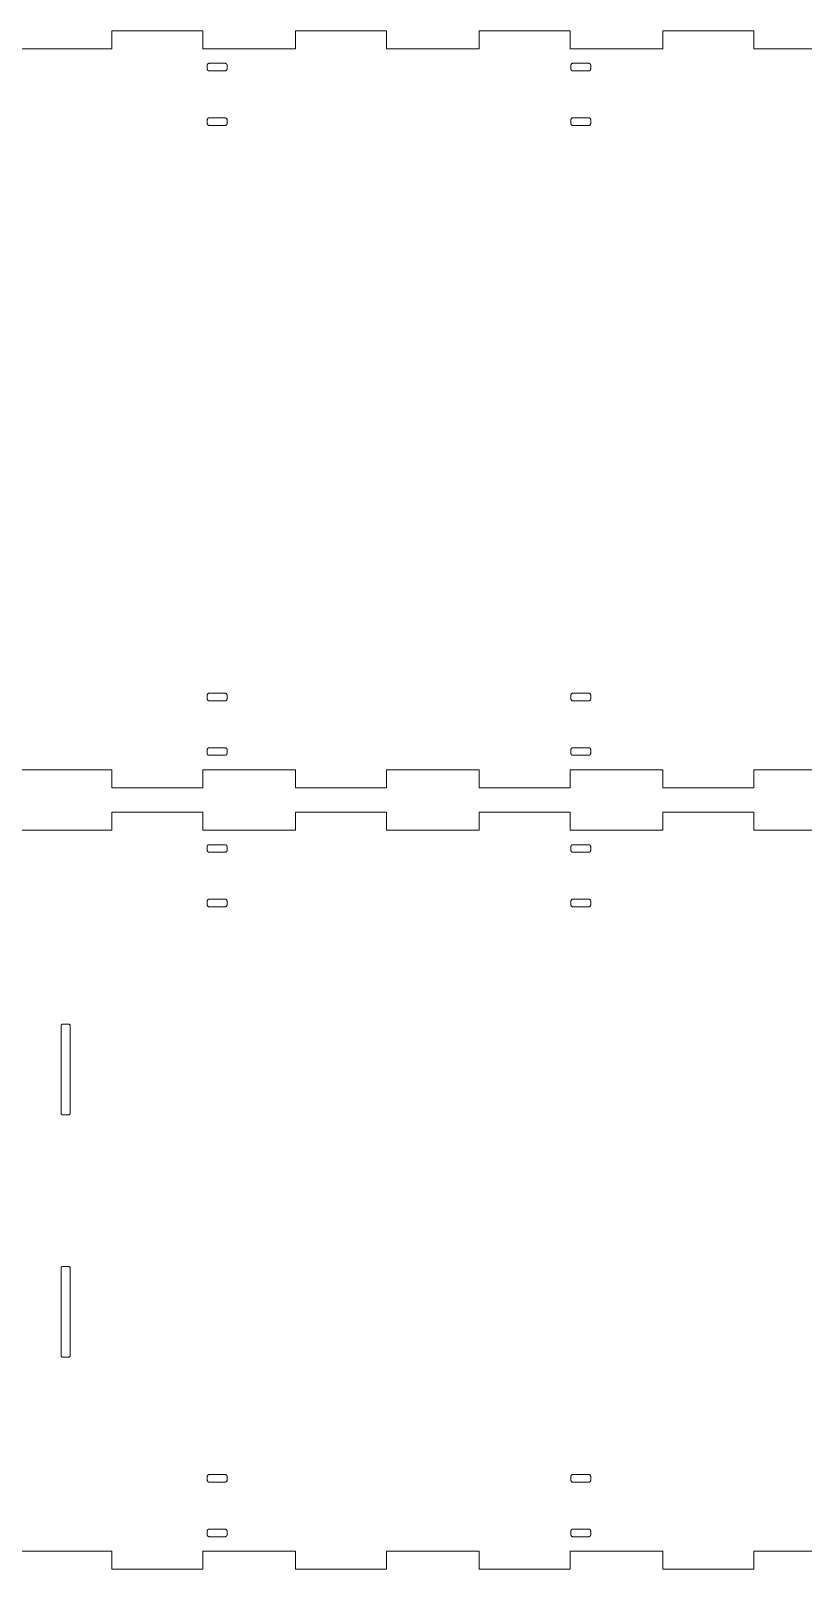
# Model space of a CAD drawing. Header units: millimetres. Extents: x 0 to 3016, y 0 to 2002.
# Drawn here: x 2504 to 2759, y 1266 to 1774 of the extents above; entities that cross this region are included whole.
import ezdxf

# ---------------------------------------------------------------- set-up
doc = ezdxf.new("R2010")
doc.units = ezdxf.units.MM
doc.layers.add('CORTE', color=1, linetype='Continuous', lineweight=0)

msp = doc.modelspace()

# ---------------------------------------------------------------- linework, layer by layer
at = {"layer": 'CORTE'}
for points in [[(2773.647059, 1768), (2743.058824, 1768), (2743.058824, 1774), (2713.058824, 1774), (2713.058824, 1768), (2682.470588, 1768), (2682.470588, 1774), (2652.470588, 1774), (2652.470588, 1768), (2621.882353, 1768), (2621.882353, 1774), (2591.882353, 1774), (2591.882353, 1768), (2561.294118, 1768), (2561.294118, 1774), (2531.294118, 1774), (2531.294118, 1768), (2500.705882, 1768)], [(2500.705882, 1530), (2531.294118, 1530), (2531.294118, 1524), (2561.294118, 1524), (2561.294118, 1530), (2591.882353, 1530), (2591.882353, 1524), (2621.882353, 1524), (2621.882353, 1530), (2652.470588, 1530), (2652.470588, 1524), (2682.470588, 1524), (2682.470588, 1530), (2713.058824, 1530), (2713.058824, 1524), (2743.058824, 1524), (2743.058824, 1530), (2773.647059, 1530)], [(2773.647059, 1510), (2743.058824, 1510), (2743.058824, 1516), (2713.058824, 1516), (2713.058824, 1510), (2682.470588, 1510), (2682.470588, 1516), (2652.470588, 1516), (2652.470588, 1510), (2621.882353, 1510), (2621.882353, 1516), (2591.882353, 1516), (2591.882353, 1510), (2561.294118, 1510), (2561.294118, 1516), (2531.294118, 1516), (2531.294118, 1510), (2500.705882, 1510)], [(2500.705882, 1272), (2531.294118, 1272), (2531.294118, 1266), (2561.294118, 1266), (2561.294118, 1272), (2591.882353, 1272), (2591.882353, 1266), (2621.882353, 1266), (2621.882353, 1272), (2652.470588, 1272), (2652.470588, 1266), (2682.470588, 1266), (2682.470588, 1272), (2713.058824, 1272), (2713.058824, 1266), (2743.058824, 1266), (2743.058824, 1272), (2773.647059, 1272)]]:
    msp.add_lwpolyline(points, dxfattribs=at)
for points in [[(2569.25, 1762.65), (2569.246227, 1762.717179), (2569.234957, 1762.783513), (2569.21633, 1762.848167), (2569.190581, 1762.91033), (2569.158035, 1762.969219), (2569.119099, 1763.024094), (2569.074264, 1763.074264), (2569.024094, 1763.119099), (2568.969219, 1763.158035), (2568.91033, 1763.190581), (2568.848167, 1763.21633), (2568.783513, 1763.234957), (2568.717179, 1763.246227), (2568.65, 1763.25), (2563.35, 1763.25), (2563.282821, 1763.246227), (2563.216487, 1763.234957), (2563.151833, 1763.21633), (2563.08967, 1763.190581), (2563.030781, 1763.158035), (2562.975906, 1763.119099), (2562.925736, 1763.074264), (2562.880901, 1763.024094), (2562.841965, 1762.969219), (2562.809419, 1762.91033), (2562.78367, 1762.848167), (2562.765043, 1762.783513), (2562.753773, 1762.717179), (2562.75, 1762.65), (2562.75, 1761.35), (2562.753773, 1761.282821), (2562.765043, 1761.216487), (2562.78367, 1761.151833), (2562.809419, 1761.08967), (2562.841965, 1761.030781), (2562.880901, 1760.975906), (2562.925736, 1760.925736), (2562.975906, 1760.880901), (2563.030781, 1760.841965), (2563.08967, 1760.809419), (2563.151833, 1760.78367), (2563.216487, 1760.765043), (2563.282821, 1760.753773), (2563.35, 1760.75), (2568.65, 1760.75), (2568.717179, 1760.753773), (2568.783513, 1760.765043), (2568.848167, 1760.78367), (2568.91033, 1760.809419), (2568.969219, 1760.841965), (2569.024094, 1760.880901), (2569.074264, 1760.925736), (2569.119099, 1760.975906), (2569.158035, 1761.030781), (2569.190581, 1761.08967), (2569.21633, 1761.151833), (2569.234957, 1761.216487), (2569.246227, 1761.282821), (2569.25, 1761.35)], [(2689.25, 1762.65), (2689.246227, 1762.717179), (2689.234957, 1762.783513), (2689.21633, 1762.848167), (2689.190581, 1762.91033), (2689.158035, 1762.969219), (2689.119099, 1763.024094), (2689.074264, 1763.074264), (2689.024094, 1763.119099), (2688.969219, 1763.158035), (2688.91033, 1763.190581), (2688.848167, 1763.21633), (2688.783513, 1763.234957), (2688.717179, 1763.246227), (2688.65, 1763.25), (2683.35, 1763.25), (2683.282821, 1763.246227), (2683.216487, 1763.234957), (2683.151833, 1763.21633), (2683.08967, 1763.190581), (2683.030781, 1763.158035), (2682.975906, 1763.119099), (2682.925736, 1763.074264), (2682.880901, 1763.024094), (2682.841965, 1762.969219), (2682.809419, 1762.91033), (2682.78367, 1762.848167), (2682.765043, 1762.783513), (2682.753773, 1762.717179), (2682.75, 1762.65), (2682.75, 1761.35), (2682.753773, 1761.282821), (2682.765043, 1761.216487), (2682.78367, 1761.151833), (2682.809419, 1761.08967), (2682.841965, 1761.030781), (2682.880901, 1760.975906), (2682.925736, 1760.925736), (2682.975906, 1760.880901), (2683.030781, 1760.841965), (2683.08967, 1760.809419), (2683.151833, 1760.78367), (2683.216487, 1760.765043), (2683.282821, 1760.753773), (2683.35, 1760.75), (2688.65, 1760.75), (2688.717179, 1760.753773), (2688.783513, 1760.765043), (2688.848167, 1760.78367), (2688.91033, 1760.809419), (2688.969219, 1760.841965), (2689.024094, 1760.880901), (2689.074264, 1760.925736), (2689.119099, 1760.975906), (2689.158035, 1761.030781), (2689.190581, 1761.08967), (2689.21633, 1761.151833), (2689.234957, 1761.216487), (2689.246227, 1761.282821), (2689.25, 1761.35)], [(2569.25, 1744.65), (2569.246227, 1744.717179), (2569.234957, 1744.783513), (2569.21633, 1744.848167), (2569.190581, 1744.91033), (2569.158035, 1744.969219), (2569.119099, 1745.024094), (2569.074264, 1745.074264), (2569.024094, 1745.119099), (2568.969219, 1745.158035), (2568.91033, 1745.190581), (2568.848167, 1745.21633), (2568.783513, 1745.234957), (2568.717179, 1745.246227), (2568.65, 1745.25), (2563.35, 1745.25), (2563.282821, 1745.246227), (2563.216487, 1745.234957), (2563.151833, 1745.21633), (2563.08967, 1745.190581), (2563.030781, 1745.158035), (2562.975906, 1745.119099), (2562.925736, 1745.074264), (2562.880901, 1745.024094), (2562.841965, 1744.969219), (2562.809419, 1744.91033), (2562.78367, 1744.848167), (2562.765043, 1744.783513), (2562.753773, 1744.717179), (2562.75, 1744.65), (2562.75, 1743.35), (2562.753773, 1743.282821), (2562.765043, 1743.216487), (2562.78367, 1743.151833), (2562.809419, 1743.08967), (2562.841965, 1743.030781), (2562.880901, 1742.975906), (2562.925736, 1742.925736), (2562.975906, 1742.880901), (2563.030781, 1742.841965), (2563.08967, 1742.809419), (2563.151833, 1742.78367), (2563.216487, 1742.765043), (2563.282821, 1742.753773), (2563.35, 1742.75), (2568.65, 1742.75), (2568.717179, 1742.753773), (2568.783513, 1742.765043), (2568.848167, 1742.78367), (2568.91033, 1742.809419), (2568.969219, 1742.841965), (2569.024094, 1742.880901), (2569.074264, 1742.925736), (2569.119099, 1742.975906), (2569.158035, 1743.030781), (2569.190581, 1743.08967), (2569.21633, 1743.151833), (2569.234957, 1743.216487), (2569.246227, 1743.282821), (2569.25, 1743.35)], [(2689.25, 1744.65), (2689.246227, 1744.717179), (2689.234957, 1744.783513), (2689.21633, 1744.848167), (2689.190581, 1744.91033), (2689.158035, 1744.969219), (2689.119099, 1745.024094), (2689.074264, 1745.074264), (2689.024094, 1745.119099), (2688.969219, 1745.158035), (2688.91033, 1745.190581), (2688.848167, 1745.21633), (2688.783513, 1745.234957), (2688.717179, 1745.246227), (2688.65, 1745.25), (2683.35, 1745.25), (2683.282821, 1745.246227), (2683.216487, 1745.234957), (2683.151833, 1745.21633), (2683.08967, 1745.190581), (2683.030781, 1745.158035), (2682.975906, 1745.119099), (2682.925736, 1745.074264), (2682.880901, 1745.024094), (2682.841965, 1744.969219), (2682.809419, 1744.91033), (2682.78367, 1744.848167), (2682.765043, 1744.783513), (2682.753773, 1744.717179), (2682.75, 1744.65), (2682.75, 1743.35), (2682.753773, 1743.282821), (2682.765043, 1743.216487), (2682.78367, 1743.151833), (2682.809419, 1743.08967), (2682.841965, 1743.030781), (2682.880901, 1742.975906), (2682.925736, 1742.925736), (2682.975906, 1742.880901), (2683.030781, 1742.841965), (2683.08967, 1742.809419), (2683.151833, 1742.78367), (2683.216487, 1742.765043), (2683.282821, 1742.753773), (2683.35, 1742.75), (2688.65, 1742.75), (2688.717179, 1742.753773), (2688.783513, 1742.765043), (2688.848167, 1742.78367), (2688.91033, 1742.809419), (2688.969219, 1742.841965), (2689.024094, 1742.880901), (2689.074264, 1742.925736), (2689.119099, 1742.975906), (2689.158035, 1743.030781), (2689.190581, 1743.08967), (2689.21633, 1743.151833), (2689.234957, 1743.216487), (2689.246227, 1743.282821), (2689.25, 1743.35)], [(2569.25, 1554.65), (2569.246227, 1554.717179), (2569.234957, 1554.783513), (2569.21633, 1554.848167), (2569.190581, 1554.91033), (2569.158035, 1554.969219), (2569.119099, 1555.024094), (2569.074264, 1555.074264), (2569.024094, 1555.119099), (2568.969219, 1555.158035), (2568.91033, 1555.190581), (2568.848167, 1555.21633), (2568.783513, 1555.234957), (2568.717179, 1555.246227), (2568.65, 1555.25), (2563.35, 1555.25), (2563.282821, 1555.246227), (2563.216487, 1555.234957), (2563.151833, 1555.21633), (2563.08967, 1555.190581), (2563.030781, 1555.158035), (2562.975906, 1555.119099), (2562.925736, 1555.074264), (2562.880901, 1555.024094), (2562.841965, 1554.969219), (2562.809419, 1554.91033), (2562.78367, 1554.848167), (2562.765043, 1554.783513), (2562.753773, 1554.717179), (2562.75, 1554.65), (2562.75, 1553.35), (2562.753773, 1553.282821), (2562.765043, 1553.216487), (2562.78367, 1553.151833), (2562.809419, 1553.08967), (2562.841965, 1553.030781), (2562.880901, 1552.975906), (2562.925736, 1552.925736), (2562.975906, 1552.880901), (2563.030781, 1552.841965), (2563.08967, 1552.809419), (2563.151833, 1552.78367), (2563.216487, 1552.765043), (2563.282821, 1552.753773), (2563.35, 1552.75), (2568.65, 1552.75), (2568.717179, 1552.753773), (2568.783513, 1552.765043), (2568.848167, 1552.78367), (2568.91033, 1552.809419), (2568.969219, 1552.841965), (2569.024094, 1552.880901), (2569.074264, 1552.925736), (2569.119099, 1552.975906), (2569.158035, 1553.030781), (2569.190581, 1553.08967), (2569.21633, 1553.151833), (2569.234957, 1553.216487), (2569.246227, 1553.282821), (2569.25, 1553.35)], [(2689.25, 1554.65), (2689.246227, 1554.717179), (2689.234957, 1554.783513), (2689.21633, 1554.848167), (2689.190581, 1554.91033), (2689.158035, 1554.969219), (2689.119099, 1555.024094), (2689.074264, 1555.074264), (2689.024094, 1555.119099), (2688.969219, 1555.158035), (2688.91033, 1555.190581), (2688.848167, 1555.21633), (2688.783513, 1555.234957), (2688.717179, 1555.246227), (2688.65, 1555.25), (2683.35, 1555.25), (2683.282821, 1555.246227), (2683.216487, 1555.234957), (2683.151833, 1555.21633), (2683.08967, 1555.190581), (2683.030781, 1555.158035), (2682.975906, 1555.119099), (2682.925736, 1555.074264), (2682.880901, 1555.024094), (2682.841965, 1554.969219), (2682.809419, 1554.91033), (2682.78367, 1554.848167), (2682.765043, 1554.783513), (2682.753773, 1554.717179), (2682.75, 1554.65), (2682.75, 1553.35), (2682.753773, 1553.282821), (2682.765043, 1553.216487), (2682.78367, 1553.151833), (2682.809419, 1553.08967), (2682.841965, 1553.030781), (2682.880901, 1552.975906), (2682.925736, 1552.925736), (2682.975906, 1552.880901), (2683.030781, 1552.841965), (2683.08967, 1552.809419), (2683.151833, 1552.78367), (2683.216487, 1552.765043), (2683.282821, 1552.753773), (2683.35, 1552.75), (2688.65, 1552.75), (2688.717179, 1552.753773), (2688.783513, 1552.765043), (2688.848167, 1552.78367), (2688.91033, 1552.809419), (2688.969219, 1552.841965), (2689.024094, 1552.880901), (2689.074264, 1552.925736), (2689.119099, 1552.975906), (2689.158035, 1553.030781), (2689.190581, 1553.08967), (2689.21633, 1553.151833), (2689.234957, 1553.216487), (2689.246227, 1553.282821), (2689.25, 1553.35)], [(2569.25, 1536.65), (2569.246227, 1536.717179), (2569.234957, 1536.783513), (2569.21633, 1536.848167), (2569.190581, 1536.91033), (2569.158035, 1536.969219), (2569.119099, 1537.024094), (2569.074264, 1537.074264), (2569.024094, 1537.119099), (2568.969219, 1537.158035), (2568.91033, 1537.190581), (2568.848167, 1537.21633), (2568.783513, 1537.234957), (2568.717179, 1537.246227), (2568.65, 1537.25), (2563.35, 1537.25), (2563.282821, 1537.246227), (2563.216487, 1537.234957), (2563.151833, 1537.21633), (2563.08967, 1537.190581), (2563.030781, 1537.158035), (2562.975906, 1537.119099), (2562.925736, 1537.074264), (2562.880901, 1537.024094), (2562.841965, 1536.969219), (2562.809419, 1536.91033), (2562.78367, 1536.848167), (2562.765043, 1536.783513), (2562.753773, 1536.717179), (2562.75, 1536.65), (2562.75, 1535.35), (2562.753773, 1535.282821), (2562.765043, 1535.216487), (2562.78367, 1535.151833), (2562.809419, 1535.08967), (2562.841965, 1535.030781), (2562.880901, 1534.975906), (2562.925736, 1534.925736), (2562.975906, 1534.880901), (2563.030781, 1534.841965), (2563.08967, 1534.809419), (2563.151833, 1534.78367), (2563.216487, 1534.765043), (2563.282821, 1534.753773), (2563.35, 1534.75), (2568.65, 1534.75), (2568.717179, 1534.753773), (2568.783513, 1534.765043), (2568.848167, 1534.78367), (2568.91033, 1534.809419), (2568.969219, 1534.841965), (2569.024094, 1534.880901), (2569.074264, 1534.925736), (2569.119099, 1534.975906), (2569.158035, 1535.030781), (2569.190581, 1535.08967), (2569.21633, 1535.151833), (2569.234957, 1535.216487), (2569.246227, 1535.282821), (2569.25, 1535.35)], [(2689.25, 1536.65), (2689.246227, 1536.717179), (2689.234957, 1536.783513), (2689.21633, 1536.848167), (2689.190581, 1536.91033), (2689.158035, 1536.969219), (2689.119099, 1537.024094), (2689.074264, 1537.074264), (2689.024094, 1537.119099), (2688.969219, 1537.158035), (2688.91033, 1537.190581), (2688.848167, 1537.21633), (2688.783513, 1537.234957), (2688.717179, 1537.246227), (2688.65, 1537.25), (2683.35, 1537.25), (2683.282821, 1537.246227), (2683.216487, 1537.234957), (2683.151833, 1537.21633), (2683.08967, 1537.190581), (2683.030781, 1537.158035), (2682.975906, 1537.119099), (2682.925736, 1537.074264), (2682.880901, 1537.024094), (2682.841965, 1536.969219), (2682.809419, 1536.91033), (2682.78367, 1536.848167), (2682.765043, 1536.783513), (2682.753773, 1536.717179), (2682.75, 1536.65), (2682.75, 1535.35), (2682.753773, 1535.282821), (2682.765043, 1535.216487), (2682.78367, 1535.151833), (2682.809419, 1535.08967), (2682.841965, 1535.030781), (2682.880901, 1534.975906), (2682.925736, 1534.925736), (2682.975906, 1534.880901), (2683.030781, 1534.841965), (2683.08967, 1534.809419), (2683.151833, 1534.78367), (2683.216487, 1534.765043), (2683.282821, 1534.753773), (2683.35, 1534.75), (2688.65, 1534.75), (2688.717179, 1534.753773), (2688.783513, 1534.765043), (2688.848167, 1534.78367), (2688.91033, 1534.809419), (2688.969219, 1534.841965), (2689.024094, 1534.880901), (2689.074264, 1534.925736), (2689.119099, 1534.975906), (2689.158035, 1535.030781), (2689.190581, 1535.08967), (2689.21633, 1535.151833), (2689.234957, 1535.216487), (2689.246227, 1535.282821), (2689.25, 1535.35)], [(2569.25, 1504.65), (2569.246227, 1504.717179), (2569.234957, 1504.783513), (2569.21633, 1504.848167), (2569.190581, 1504.91033), (2569.158035, 1504.969219), (2569.119099, 1505.024094), (2569.074264, 1505.074264), (2569.024094, 1505.119099), (2568.969219, 1505.158035), (2568.91033, 1505.190581), (2568.848167, 1505.21633), (2568.783513, 1505.234957), (2568.717179, 1505.246227), (2568.65, 1505.25), (2563.35, 1505.25), (2563.282821, 1505.246227), (2563.216487, 1505.234957), (2563.151833, 1505.21633), (2563.08967, 1505.190581), (2563.030781, 1505.158035), (2562.975906, 1505.119099), (2562.925736, 1505.074264), (2562.880901, 1505.024094), (2562.841965, 1504.969219), (2562.809419, 1504.91033), (2562.78367, 1504.848167), (2562.765043, 1504.783513), (2562.753773, 1504.717179), (2562.75, 1504.65), (2562.75, 1503.35), (2562.753773, 1503.282821), (2562.765043, 1503.216487), (2562.78367, 1503.151833), (2562.809419, 1503.08967), (2562.841965, 1503.030781), (2562.880901, 1502.975906), (2562.925736, 1502.925736), (2562.975906, 1502.880901), (2563.030781, 1502.841965), (2563.08967, 1502.809419), (2563.151833, 1502.78367), (2563.216487, 1502.765043), (2563.282821, 1502.753773), (2563.35, 1502.75), (2568.65, 1502.75), (2568.717179, 1502.753773), (2568.783513, 1502.765043), (2568.848167, 1502.78367), (2568.91033, 1502.809419), (2568.969219, 1502.841965), (2569.024094, 1502.880901), (2569.074264, 1502.925736), (2569.119099, 1502.975906), (2569.158035, 1503.030781), (2569.190581, 1503.08967), (2569.21633, 1503.151833), (2569.234957, 1503.216487), (2569.246227, 1503.282821), (2569.25, 1503.35)], [(2689.25, 1504.65), (2689.246227, 1504.717179), (2689.234957, 1504.783513), (2689.21633, 1504.848167), (2689.190581, 1504.91033), (2689.158035, 1504.969219), (2689.119099, 1505.024094), (2689.074264, 1505.074264), (2689.024094, 1505.119099), (2688.969219, 1505.158035), (2688.91033, 1505.190581), (2688.848167, 1505.21633), (2688.783513, 1505.234957), (2688.717179, 1505.246227), (2688.65, 1505.25), (2683.35, 1505.25), (2683.282821, 1505.246227), (2683.216487, 1505.234957), (2683.151833, 1505.21633), (2683.08967, 1505.190581), (2683.030781, 1505.158035), (2682.975906, 1505.119099), (2682.925736, 1505.074264), (2682.880901, 1505.024094), (2682.841965, 1504.969219), (2682.809419, 1504.91033), (2682.78367, 1504.848167), (2682.765043, 1504.783513), (2682.753773, 1504.717179), (2682.75, 1504.65), (2682.75, 1503.35), (2682.753773, 1503.282821), (2682.765043, 1503.216487), (2682.78367, 1503.151833), (2682.809419, 1503.08967), (2682.841965, 1503.030781), (2682.880901, 1502.975906), (2682.925736, 1502.925736), (2682.975906, 1502.880901), (2683.030781, 1502.841965), (2683.08967, 1502.809419), (2683.151833, 1502.78367), (2683.216487, 1502.765043), (2683.282821, 1502.753773), (2683.35, 1502.75), (2688.65, 1502.75), (2688.717179, 1502.753773), (2688.783513, 1502.765043), (2688.848167, 1502.78367), (2688.91033, 1502.809419), (2688.969219, 1502.841965), (2689.024094, 1502.880901), (2689.074264, 1502.925736), (2689.119099, 1502.975906), (2689.158035, 1503.030781), (2689.190581, 1503.08967), (2689.21633, 1503.151833), (2689.234957, 1503.216487), (2689.246227, 1503.282821), (2689.25, 1503.35)], [(2569.25, 1486.65), (2569.246227, 1486.717179), (2569.234957, 1486.783513), (2569.21633, 1486.848167), (2569.190581, 1486.91033), (2569.158035, 1486.969219), (2569.119099, 1487.024094), (2569.074264, 1487.074264), (2569.024094, 1487.119099), (2568.969219, 1487.158035), (2568.91033, 1487.190581), (2568.848167, 1487.21633), (2568.783513, 1487.234957), (2568.717179, 1487.246227), (2568.65, 1487.25), (2563.35, 1487.25), (2563.282821, 1487.246227), (2563.216487, 1487.234957), (2563.151833, 1487.21633), (2563.08967, 1487.190581), (2563.030781, 1487.158035), (2562.975906, 1487.119099), (2562.925736, 1487.074264), (2562.880901, 1487.024094), (2562.841965, 1486.969219), (2562.809419, 1486.91033), (2562.78367, 1486.848167), (2562.765043, 1486.783513), (2562.753773, 1486.717179), (2562.75, 1486.65), (2562.75, 1485.35), (2562.753773, 1485.282821), (2562.765043, 1485.216487), (2562.78367, 1485.151833), (2562.809419, 1485.08967), (2562.841965, 1485.030781), (2562.880901, 1484.975906), (2562.925736, 1484.925736), (2562.975906, 1484.880901), (2563.030781, 1484.841965), (2563.08967, 1484.809419), (2563.151833, 1484.78367), (2563.216487, 1484.765043), (2563.282821, 1484.753773), (2563.35, 1484.75), (2568.65, 1484.75), (2568.717179, 1484.753773), (2568.783513, 1484.765043), (2568.848167, 1484.78367), (2568.91033, 1484.809419), (2568.969219, 1484.841965), (2569.024094, 1484.880901), (2569.074264, 1484.925736), (2569.119099, 1484.975906), (2569.158035, 1485.030781), (2569.190581, 1485.08967), (2569.21633, 1485.151833), (2569.234957, 1485.216487), (2569.246227, 1485.282821), (2569.25, 1485.35)], [(2689.25, 1486.65), (2689.246227, 1486.717179), (2689.234957, 1486.783513), (2689.21633, 1486.848167), (2689.190581, 1486.91033), (2689.158035, 1486.969219), (2689.119099, 1487.024094), (2689.074264, 1487.074264), (2689.024094, 1487.119099), (2688.969219, 1487.158035), (2688.91033, 1487.190581), (2688.848167, 1487.21633), (2688.783513, 1487.234957), (2688.717179, 1487.246227), (2688.65, 1487.25), (2683.35, 1487.25), (2683.282821, 1487.246227), (2683.216487, 1487.234957), (2683.151833, 1487.21633), (2683.08967, 1487.190581), (2683.030781, 1487.158035), (2682.975906, 1487.119099), (2682.925736, 1487.074264), (2682.880901, 1487.024094), (2682.841965, 1486.969219), (2682.809419, 1486.91033), (2682.78367, 1486.848167), (2682.765043, 1486.783513), (2682.753773, 1486.717179), (2682.75, 1486.65), (2682.75, 1485.35), (2682.753773, 1485.282821), (2682.765043, 1485.216487), (2682.78367, 1485.151833), (2682.809419, 1485.08967), (2682.841965, 1485.030781), (2682.880901, 1484.975906), (2682.925736, 1484.925736), (2682.975906, 1484.880901), (2683.030781, 1484.841965), (2683.08967, 1484.809419), (2683.151833, 1484.78367), (2683.216487, 1484.765043), (2683.282821, 1484.753773), (2683.35, 1484.75), (2688.65, 1484.75), (2688.717179, 1484.753773), (2688.783513, 1484.765043), (2688.848167, 1484.78367), (2688.91033, 1484.809419), (2688.969219, 1484.841965), (2689.024094, 1484.880901), (2689.074264, 1484.925736), (2689.119099, 1484.975906), (2689.158035, 1485.030781), (2689.190581, 1485.08967), (2689.21633, 1485.151833), (2689.234957, 1485.216487), (2689.246227, 1485.282821), (2689.25, 1485.35)], [(2517.5, 1445.4), (2517.496227, 1445.467179), (2517.484957, 1445.533513), (2517.46633, 1445.598167), (2517.440581, 1445.66033), (2517.408035, 1445.719219), (2517.369099, 1445.774094), (2517.324264, 1445.824264), (2517.274094, 1445.869099), (2517.219219, 1445.908035), (2517.16033, 1445.940581), (2517.098167, 1445.96633), (2517.033513, 1445.984957), (2516.967179, 1445.996227), (2516.9, 1446), (2515.1, 1446), (2515.032821, 1445.996227), (2514.966487, 1445.984957), (2514.901833, 1445.96633), (2514.83967, 1445.940581), (2514.780781, 1445.908035), (2514.725906, 1445.869099), (2514.675736, 1445.824264), (2514.630901, 1445.774094), (2514.591965, 1445.719219), (2514.559419, 1445.66033), (2514.53367, 1445.598167), (2514.515043, 1445.533513), (2514.503773, 1445.467179), (2514.5, 1445.4), (2514.5, 1416.6), (2514.503773, 1416.532821), (2514.515043, 1416.466487), (2514.53367, 1416.401833), (2514.559419, 1416.33967), (2514.591965, 1416.280781), (2514.630901, 1416.225906), (2514.675736, 1416.175736), (2514.725906, 1416.130901), (2514.780781, 1416.091965), (2514.83967, 1416.059419), (2514.901833, 1416.03367), (2514.966487, 1416.015043), (2515.032821, 1416.003773), (2515.1, 1416), (2516.9, 1416), (2516.967179, 1416.003773), (2517.033513, 1416.015043), (2517.098167, 1416.03367), (2517.16033, 1416.059419), (2517.219219, 1416.091965), (2517.274094, 1416.130901), (2517.324264, 1416.175736), (2517.369099, 1416.225906), (2517.408035, 1416.280781), (2517.440581, 1416.33967), (2517.46633, 1416.401833), (2517.484957, 1416.466487), (2517.496227, 1416.532821), (2517.5, 1416.6)], [(2517.5, 1365.4), (2517.496227, 1365.467179), (2517.484957, 1365.533513), (2517.46633, 1365.598167), (2517.440581, 1365.66033), (2517.408035, 1365.719219), (2517.369099, 1365.774094), (2517.324264, 1365.824264), (2517.274094, 1365.869099), (2517.219219, 1365.908035), (2517.16033, 1365.940581), (2517.098167, 1365.96633), (2517.033513, 1365.984957), (2516.967179, 1365.996227), (2516.9, 1366), (2515.1, 1366), (2515.032821, 1365.996227), (2514.966487, 1365.984957), (2514.901833, 1365.96633), (2514.83967, 1365.940581), (2514.780781, 1365.908035), (2514.725906, 1365.869099), (2514.675736, 1365.824264), (2514.630901, 1365.774094), (2514.591965, 1365.719219), (2514.559419, 1365.66033), (2514.53367, 1365.598167), (2514.515043, 1365.533513), (2514.503773, 1365.467179), (2514.5, 1365.4), (2514.5, 1336.6), (2514.503773, 1336.532821), (2514.515043, 1336.466487), (2514.53367, 1336.401833), (2514.559419, 1336.33967), (2514.591965, 1336.280781), (2514.630901, 1336.225906), (2514.675736, 1336.175736), (2514.725906, 1336.130901), (2514.780781, 1336.091965), (2514.83967, 1336.059419), (2514.901833, 1336.03367), (2514.966487, 1336.015043), (2515.032821, 1336.003773), (2515.1, 1336), (2516.9, 1336), (2516.967179, 1336.003773), (2517.033513, 1336.015043), (2517.098167, 1336.03367), (2517.16033, 1336.059419), (2517.219219, 1336.091965), (2517.274094, 1336.130901), (2517.324264, 1336.175736), (2517.369099, 1336.225906), (2517.408035, 1336.280781), (2517.440581, 1336.33967), (2517.46633, 1336.401833), (2517.484957, 1336.466487), (2517.496227, 1336.532821), (2517.5, 1336.6)], [(2569.25, 1296.65), (2569.246227, 1296.717179), (2569.234957, 1296.783513), (2569.21633, 1296.848167), (2569.190581, 1296.91033), (2569.158035, 1296.969219), (2569.119099, 1297.024094), (2569.074264, 1297.074264), (2569.024094, 1297.119099), (2568.969219, 1297.158035), (2568.91033, 1297.190581), (2568.848167, 1297.21633), (2568.783513, 1297.234957), (2568.717179, 1297.246227), (2568.65, 1297.25), (2563.35, 1297.25), (2563.282821, 1297.246227), (2563.216487, 1297.234957), (2563.151833, 1297.21633), (2563.08967, 1297.190581), (2563.030781, 1297.158035), (2562.975906, 1297.119099), (2562.925736, 1297.074264), (2562.880901, 1297.024094), (2562.841965, 1296.969219), (2562.809419, 1296.91033), (2562.78367, 1296.848167), (2562.765043, 1296.783513), (2562.753773, 1296.717179), (2562.75, 1296.65), (2562.75, 1295.35), (2562.753773, 1295.282821), (2562.765043, 1295.216487), (2562.78367, 1295.151833), (2562.809419, 1295.08967), (2562.841965, 1295.030781), (2562.880901, 1294.975906), (2562.925736, 1294.925736), (2562.975906, 1294.880901), (2563.030781, 1294.841965), (2563.08967, 1294.809419), (2563.151833, 1294.78367), (2563.216487, 1294.765043), (2563.282821, 1294.753773), (2563.35, 1294.75), (2568.65, 1294.75), (2568.717179, 1294.753773), (2568.783513, 1294.765043), (2568.848167, 1294.78367), (2568.91033, 1294.809419), (2568.969219, 1294.841965), (2569.024094, 1294.880901), (2569.074264, 1294.925736), (2569.119099, 1294.975906), (2569.158035, 1295.030781), (2569.190581, 1295.08967), (2569.21633, 1295.151833), (2569.234957, 1295.216487), (2569.246227, 1295.282821), (2569.25, 1295.35)], [(2689.25, 1296.65), (2689.246227, 1296.717179), (2689.234957, 1296.783513), (2689.21633, 1296.848167), (2689.190581, 1296.91033), (2689.158035, 1296.969219), (2689.119099, 1297.024094), (2689.074264, 1297.074264), (2689.024094, 1297.119099), (2688.969219, 1297.158035), (2688.91033, 1297.190581), (2688.848167, 1297.21633), (2688.783513, 1297.234957), (2688.717179, 1297.246227), (2688.65, 1297.25), (2683.35, 1297.25), (2683.282821, 1297.246227), (2683.216487, 1297.234957), (2683.151833, 1297.21633), (2683.08967, 1297.190581), (2683.030781, 1297.158035), (2682.975906, 1297.119099), (2682.925736, 1297.074264), (2682.880901, 1297.024094), (2682.841965, 1296.969219), (2682.809419, 1296.91033), (2682.78367, 1296.848167), (2682.765043, 1296.783513), (2682.753773, 1296.717179), (2682.75, 1296.65), (2682.75, 1295.35), (2682.753773, 1295.282821), (2682.765043, 1295.216487), (2682.78367, 1295.151833), (2682.809419, 1295.08967), (2682.841965, 1295.030781), (2682.880901, 1294.975906), (2682.925736, 1294.925736), (2682.975906, 1294.880901), (2683.030781, 1294.841965), (2683.08967, 1294.809419), (2683.151833, 1294.78367), (2683.216487, 1294.765043), (2683.282821, 1294.753773), (2683.35, 1294.75), (2688.65, 1294.75), (2688.717179, 1294.753773), (2688.783513, 1294.765043), (2688.848167, 1294.78367), (2688.91033, 1294.809419), (2688.969219, 1294.841965), (2689.024094, 1294.880901), (2689.074264, 1294.925736), (2689.119099, 1294.975906), (2689.158035, 1295.030781), (2689.190581, 1295.08967), (2689.21633, 1295.151833), (2689.234957, 1295.216487), (2689.246227, 1295.282821), (2689.25, 1295.35)], [(2569.25, 1278.65), (2569.246227, 1278.717179), (2569.234957, 1278.783513), (2569.21633, 1278.848167), (2569.190581, 1278.91033), (2569.158035, 1278.969219), (2569.119099, 1279.024094), (2569.074264, 1279.074264), (2569.024094, 1279.119099), (2568.969219, 1279.158035), (2568.91033, 1279.190581), (2568.848167, 1279.21633), (2568.783513, 1279.234957), (2568.717179, 1279.246227), (2568.65, 1279.25), (2563.35, 1279.25), (2563.282821, 1279.246227), (2563.216487, 1279.234957), (2563.151833, 1279.21633), (2563.08967, 1279.190581), (2563.030781, 1279.158035), (2562.975906, 1279.119099), (2562.925736, 1279.074264), (2562.880901, 1279.024094), (2562.841965, 1278.969219), (2562.809419, 1278.91033), (2562.78367, 1278.848167), (2562.765043, 1278.783513), (2562.753773, 1278.717179), (2562.75, 1278.65), (2562.75, 1277.35), (2562.753773, 1277.282821), (2562.765043, 1277.216487), (2562.78367, 1277.151833), (2562.809419, 1277.08967), (2562.841965, 1277.030781), (2562.880901, 1276.975906), (2562.925736, 1276.925736), (2562.975906, 1276.880901), (2563.030781, 1276.841965), (2563.08967, 1276.809419), (2563.151833, 1276.78367), (2563.216487, 1276.765043), (2563.282821, 1276.753773), (2563.35, 1276.75), (2568.65, 1276.75), (2568.717179, 1276.753773), (2568.783513, 1276.765043), (2568.848167, 1276.78367), (2568.91033, 1276.809419), (2568.969219, 1276.841965), (2569.024094, 1276.880901), (2569.074264, 1276.925736), (2569.119099, 1276.975906), (2569.158035, 1277.030781), (2569.190581, 1277.08967), (2569.21633, 1277.151833), (2569.234957, 1277.216487), (2569.246227, 1277.282821), (2569.25, 1277.35)], [(2689.25, 1278.65), (2689.246227, 1278.717179), (2689.234957, 1278.783513), (2689.21633, 1278.848167), (2689.190581, 1278.91033), (2689.158035, 1278.969219), (2689.119099, 1279.024094), (2689.074264, 1279.074264), (2689.024094, 1279.119099), (2688.969219, 1279.158035), (2688.91033, 1279.190581), (2688.848167, 1279.21633), (2688.783513, 1279.234957), (2688.717179, 1279.246227), (2688.65, 1279.25), (2683.35, 1279.25), (2683.282821, 1279.246227), (2683.216487, 1279.234957), (2683.151833, 1279.21633), (2683.08967, 1279.190581), (2683.030781, 1279.158035), (2682.975906, 1279.119099), (2682.925736, 1279.074264), (2682.880901, 1279.024094), (2682.841965, 1278.969219), (2682.809419, 1278.91033), (2682.78367, 1278.848167), (2682.765043, 1278.783513), (2682.753773, 1278.717179), (2682.75, 1278.65), (2682.75, 1277.35), (2682.753773, 1277.282821), (2682.765043, 1277.216487), (2682.78367, 1277.151833), (2682.809419, 1277.08967), (2682.841965, 1277.030781), (2682.880901, 1276.975906), (2682.925736, 1276.925736), (2682.975906, 1276.880901), (2683.030781, 1276.841965), (2683.08967, 1276.809419), (2683.151833, 1276.78367), (2683.216487, 1276.765043), (2683.282821, 1276.753773), (2683.35, 1276.75), (2688.65, 1276.75), (2688.717179, 1276.753773), (2688.783513, 1276.765043), (2688.848167, 1276.78367), (2688.91033, 1276.809419), (2688.969219, 1276.841965), (2689.024094, 1276.880901), (2689.074264, 1276.925736), (2689.119099, 1276.975906), (2689.158035, 1277.030781), (2689.190581, 1277.08967), (2689.21633, 1277.151833), (2689.234957, 1277.216487), (2689.246227, 1277.282821), (2689.25, 1277.35)]]:
    msp.add_lwpolyline(points, close=True, dxfattribs=at)

doc.saveas('drawing.dxf')
